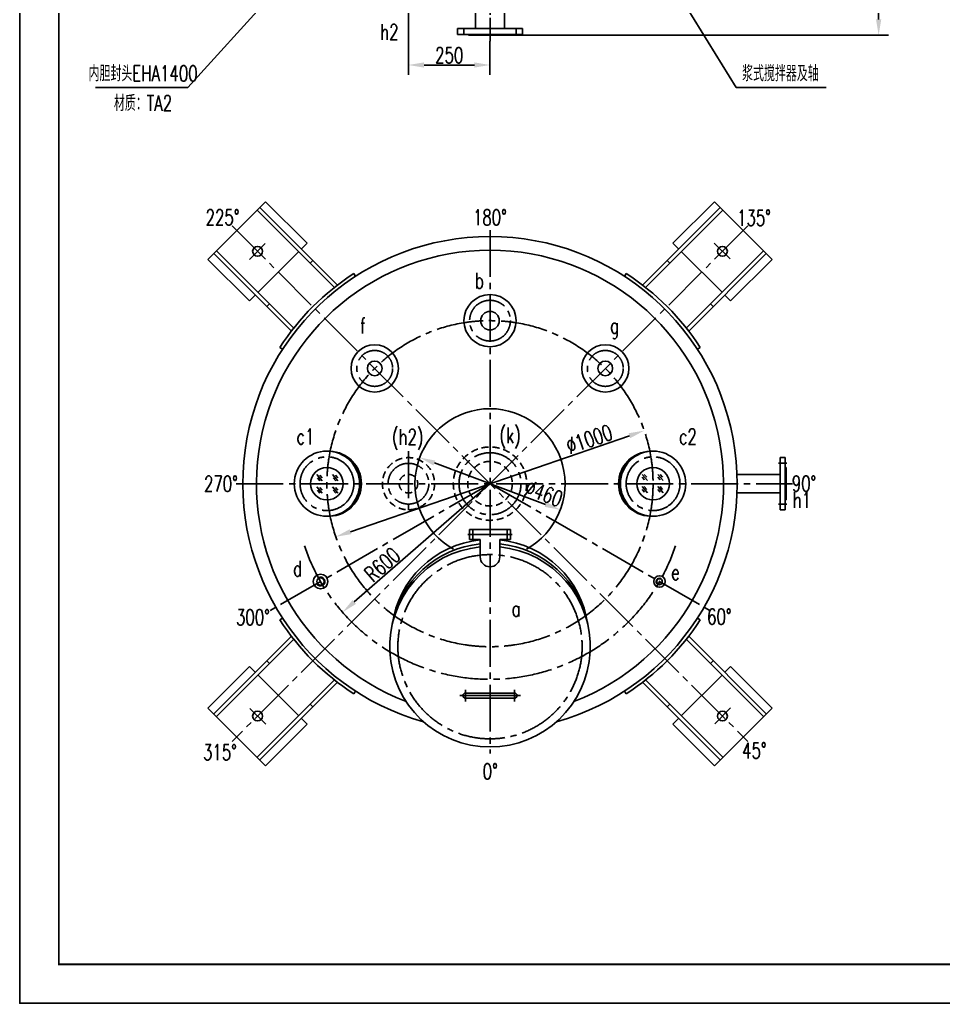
# Model space of a CAD drawing. Header units: millimetres. Extents: x -609 to 19506, y -219 to 17861.
# Drawn here: x 5438 to 8270, y 0 to 3017 of the extents above; entities that cross this region are included whole.
import ezdxf
from ezdxf.enums import TextEntityAlignment as Align

# ---------------------------------------------------------------- set-up
doc = ezdxf.new("R2010")
doc.units = ezdxf.units.MM
doc.header["$LTSCALE"] = 120
doc.header["$PDMODE"] = 3
for name, pattern in [('CENT1', [3.35, 2.4, -0.3, 0.35, -0.3]), ('CENT2', [0.82, 0.6, -0.07, 0.08, -0.07]), ('CENTER', [1.66, 1.2, -0.15, 0.16, -0.15]), ('HIDDEN', [0.28, 0.18, -0.1])]:
    doc.linetypes.add(name, pattern=pattern)
for name, color, linetype in [('3', 6, 'Continuous'), ('4', 5, 'Continuous'), ('A', 2, 'Continuous'), ('B', 7, 'Continuous'), ('C', 1, 'CENTER'), ('C1', 1, 'CENT1'), ('C2', 1, 'CENT2'), ('E', 3, 'HIDDEN')]:
    doc.layers.add(name, color=color, linetype=linetype)
doc.styles.add('HZ', font='txt', dxfattribs={"width": 0.7, "bigfont": 'hztxt'})
doc.dimstyles.new('ISO-25', dxfattribs={"dimtxt": 2.5, "dimasz": 2.5, "dimexe": 1.25, "dimexo": 0.625, "dimtad": 1, "dimdsep": 46, "dimtxsty": 'Standard', "dimcen": 2.5, "dimadec": 0, "dimazin": 0, "dimtfac": 1, "dimtmove": 0, "dimatfit": 3, "dimfxl": 0, "dimarcsym": 0})

# ---------------------------------------------------------------- blocks, each defined once
blk = doc.blocks.new('*D85')
at = {"layer": 'B', "color": 0, "lineweight": -2}
for p, q in [((6630.2, 3012.7), (6630.2, 2847.7)), ((6880.2, 2950.7), (6880.2, 2847.7)), ((6678.2, 2877.7), (6832.2, 2877.7))]:
    blk.add_line(p, q, dxfattribs=at)
at = {"layer": 'B', "color": 0}
for points in [[(6678.2, 2885.7), (6678.2, 2869.7), (6630.2, 2877.7)], [(6832.2, 2885.7), (6832.2, 2869.7), (6880.2, 2877.7)]]:
    blk.add_solid(points, dxfattribs=at)
at = {"layer": 'Defpoints', "color": 0}
for p in [(6630.2, 3012.7), (6880.2, 2950.7), (6880.2, 2877.7)]:
    blk.add_point(p, dxfattribs=at)
at = {"layer": 'B', "color": 0, "insert": (6755.2, 2907.7), "char_height": 48, "attachment_point": 5, "style": 'HZ'}
blk.add_mtext('250', dxfattribs=at)
blk = doc.blocks.new('*D51')
at = {"layer": 'B', "color": 0, "lineweight": -2}
for p, q in [((6970.9, 6659), (8101.8, 6659)), ((8071.8, 6611), (8071.8, 3017.4)), ((6946.2, 2969.4), (8101.8, 2969.4))]:
    blk.add_line(p, q, dxfattribs=at)
at = {"layer": 'B', "color": 0}
for points in [[(8063.8, 6611), (8079.8, 6611), (8071.8, 6659)], [(8063.8, 3017.4), (8079.8, 3017.4), (8071.8, 2969.4)]]:
    blk.add_solid(points, dxfattribs=at)
at = {"layer": 'Defpoints', "color": 0}
for p in [(6970.9, 6659), (6946.2, 2969.4), (8071.8, 2969.4)]:
    blk.add_point(p, dxfattribs=at)
at = {"layer": 'B', "color": 0, "insert": (8041.8, 4334.4), "char_height": 48, "attachment_point": 5, "rotation": 90, "style": 'HZ'}
blk.add_mtext('~3975', dxfattribs=at)
blk = doc.blocks.new('*D67')
at = {"layer": 'B', "color": 0, "lineweight": -2}
blk.add_line((6709.7, 1657.1), (7050.8, 1530.1), dxfattribs=at)
at = {"layer": 'B', "color": 0}
for points in [[(6712.5, 1664.6), (6706.9, 1649.6), (6664.7, 1673.9)], [(7053.6, 1537.6), (7048, 1522.6), (7095.8, 1513.4)]]:
    blk.add_solid(points, dxfattribs=at)
at = {"layer": 'Defpoints', "color": 0}
for p in [(6664.7, 1673.9), (7095.8, 1513.4)]:
    blk.add_point(p, dxfattribs=at)
at = {"layer": 'B', "color": 0, "insert": (7045.6, 1564.1), "char_height": 48, "attachment_point": 5, "rotation": 339.5775, "style": 'HZ'}
blk.add_mtext('∅460', dxfattribs=at)
blk = doc.blocks.new('*D68')
at = {"layer": 'B', "color": 0, "lineweight": -2}
blk.add_line((6452.8, 1446.5), (7307.6, 1740.7), dxfattribs=at)
at = {"layer": 'B', "color": 0}
for points in [[(7305, 1748.3), (7310.2, 1733.2), (7353, 1756.4)], [(6450.2, 1454.1), (6455.4, 1439), (6407.5, 1430.9)]]:
    blk.add_solid(points, dxfattribs=at)
at = {"layer": 'Defpoints', "color": 0}
for p in [(7353, 1756.4), (6407.5, 1430.9)]:
    blk.add_point(p, dxfattribs=at)
at = {"layer": 'B', "color": 0, "insert": (7184.4, 1730.1), "char_height": 48, "attachment_point": 5, "rotation": 18.9933, "style": 'HZ'}
blk.add_mtext('∅1000', dxfattribs=at)
blk = doc.blocks.new('*D69')
at = {"layer": 'B', "color": 0, "lineweight": -2}
blk.add_line((6880.2, 1593.6), (6464.2, 1230.9), dxfattribs=at)
at = {"layer": 'B', "color": 0}
blk.add_solid([(6458.9, 1236.9), (6469.4, 1224.8), (6428, 1199.3)], dxfattribs=at)
at = {"layer": 'Defpoints', "color": 0}
for p in [(6880.2, 1593.6), (6428, 1199.3)]:
    blk.add_point(p, dxfattribs=at)
at = {"layer": 'B', "color": 0, "insert": (6550.2, 1345.6), "char_height": 48, "attachment_point": 5, "rotation": 41.0874, "style": 'HZ'}
blk.add_mtext('R600', dxfattribs=at)

msp = doc.modelspace()

# ---------------------------------------------------------------- linework, layer by layer
at = {"layer": '3'}
msp.add_lwpolyline([(5438.137, 7128), (5438.137, 0), (10478.137, 0), (10478.137, 7128)], close=True, dxfattribs=at)
at = {"layer": '4', "const_width": 6}
msp.add_lwpolyline([(5558.137, 7008), (5558.137, 120), (10358.137, 120), (10358.137, 7008)], close=True, dxfattribs=at)
at = {"layer": 'A'}
for p, q in [((6835.733, 2989.392), (6835.733, 3199.392)), ((6924.733, 2989.392), (6924.733, 3199.392)), ((6780.233, 2971.392), (6780.233, 2989.392)), ((6780.233, 2989.392), (6980.233, 2989.392)), ((6980.233, 2971.392), (6980.233, 2989.392)), ((6780.233, 2971.392), (6980.233, 2971.392)), ((6814.233, 2969.392), (6814.233, 2971.392)), ((6814.233, 2969.392), (6946.233, 2969.392)), ((6946.233, 2969.392), (6946.233, 2971.392)), ((6015.442, 2281.653), (6192.218, 2458.429)), ((6192.218, 2458.429), (6319.497, 2331.15)), ((7568.248, 2458.429), (7440.969, 2331.15)), ((7568.248, 2458.429), (7745.025, 2281.653)), ((6166.055, 2432.266), (6402.977, 2195.344)), ((6174.541, 2440.752), (6412.509, 2202.783)), ((7585.926, 2440.752), (7347.957, 2202.783)), ((7594.411, 2432.266), (7357.489, 2195.344)), ((6301.82, 2313.472), (6319.497, 2331.15)), ((7440.969, 2331.15), (7458.646, 2313.472)), ((6033.119, 2299.33), (6271.088, 2061.362)), ((6041.604, 2307.816), (6278.526, 2070.894)), ((6168.884, 2180.536), (6293.334, 2304.987)), ((7467.132, 2304.987), (7591.583, 2180.536)), ((7718.862, 2307.816), (7481.94, 2070.894)), ((7727.347, 2299.33), (7489.379, 2061.362)), ((6015.442, 2281.653), (6142.721, 2154.373)), ((6328.69, 2269.632), (6337.175, 2278.117)), ((7423.291, 2278.117), (7431.776, 2269.632)), ((7745.025, 2281.653), (7617.745, 2154.373)), ((6462.228, 2237.917), (6467.671, 2229.528)), ((7298.238, 2237.917), (7292.795, 2229.528)), ((6142.721, 2154.373), (6160.398, 2172.051)), ((7600.068, 2172.051), (7617.745, 2154.373)), ((6195.754, 2136.696), (6204.239, 2145.181)), ((7556.227, 2145.181), (7564.712, 2136.696)), ((6235.954, 2011.643), (6244.343, 2006.2)), ((7524.512, 2011.643), (7516.123, 2006.2)), ((7770.233, 1673.638), (7770.233, 1513.638)), ((7785.233, 1673.638), (7770.233, 1673.638)), ((7785.233, 1513.638), (7785.233, 1673.638)), ((7788.233, 1643.638), (7785.233, 1643.638)), ((7788.233, 1643.638), (7788.233, 1543.638)), ((7770.233, 1622.138), (7637.697, 1622.138)), ((7770.233, 1565.138), (7637.697, 1565.138)), ((7788.233, 1543.638), (7785.233, 1543.638)), ((7785.233, 1513.638), (7770.233, 1513.638)), ((6817.866, 1452.997), (6817.866, 1422.997)), ((6817.866, 1452.997), (6942.6, 1452.997)), ((6827.866, 1452.997), (6827.866, 1422.997)), ((6932.6, 1452.997), (6932.6, 1422.997)), ((6942.6, 1452.997), (6942.6, 1422.997)), ((6817.866, 1422.997), (6850.233, 1422.997)), ((6850.233, 1422.997), (6850.233, 1368.82)), ((6910.233, 1422.997), (6910.233, 1368.82)), ((6910.233, 1422.997), (6942.6, 1422.997)), ((6235.954, 1175.633), (6244.343, 1181.075)), ((7524.512, 1175.633), (7516.123, 1181.075)), ((6033.119, 887.945), (6271.088, 1125.914)), ((6041.604, 879.46), (6278.526, 1116.382)), ((7718.862, 879.46), (7481.94, 1116.382)), ((7727.347, 887.945), (7489.379, 1125.914)), ((6015.442, 905.623), (6142.721, 1032.902)), ((6160.398, 1015.224), (6142.721, 1032.902)), ((6204.239, 1042.094), (6195.754, 1050.58)), ((7564.712, 1050.58), (7556.227, 1042.094)), ((7617.745, 1032.902), (7600.068, 1015.224)), ((7745.025, 905.623), (7617.745, 1032.902)), ((6293.334, 882.288), (6168.884, 1006.739)), ((7591.583, 1006.739), (7467.132, 882.288)), ((6166.055, 755.009), (6402.977, 991.931)), ((6174.541, 746.524), (6412.509, 984.492)), ((7585.926, 746.524), (7347.957, 984.492)), ((7594.411, 755.009), (7357.489, 991.931)), ((6462.228, 949.358), (6467.671, 957.747)), ((6805.233, 951.638), (6955.233, 951.638)), ((6805.233, 935.638), (6955.233, 935.638)), ((7298.238, 949.358), (7292.795, 957.747)), ((6192.218, 728.846), (6015.442, 905.623)), ((6337.175, 909.158), (6328.69, 917.644)), ((7431.776, 917.644), (7423.291, 909.158)), ((7745.025, 905.623), (7568.248, 728.846)), ((6192.218, 728.846), (6319.497, 856.125)), ((6319.497, 856.125), (6301.82, 873.803)), ((7458.646, 873.803), (7440.969, 856.125)), ((7568.248, 728.846), (7440.969, 856.125))]:
    msp.add_line(p, q, dxfattribs=at)
for centre, radius in [((6167.469, 2306.401), 15), ((7592.997, 2306.401), 15), ((6880.233, 2093.638), 80), ((6880.233, 2093.638), 28.5), ((6526.68, 1947.191), 72.5), ((7233.787, 1947.191), 72.5), ((6526.68, 1947.191), 22.5), ((7233.787, 1947.191), 22.5), ((6380.233, 1593.638), 100), ((7380.233, 1593.638), 100), ((6380.233, 1593.638), 50), ((7380.233, 1593.638), 50), ((6360.618, 1293.638), 22.5), ((6360.618, 1293.638), 11.5), ((7399.848, 1293.638), 17.5), ((7399.848, 1293.638), 8.5), ((6167.469, 880.874), 15), ((7592.997, 880.874), 15)]:
    msp.add_circle(centre, radius, dxfattribs=at)
for centre, radius, start, end in [((6880.233, 1593.638), 758, 285.619516, 254.380484), ((6880.233, 1593.638), 716, 291.076643, 248.923357), ((6880.233, 1593.638), 768, 122.975301, 147.024699), ((6880.233, 1593.638), 768, 32.975301, 57.024699), ((6880.233, 1593.638), 230, 299.059956, 240.940044), ((6386.468, 1593.638), 99.627, 271.642722, 88.357278), ((6383.193, 1593.638), 99.774, 273.52289, 86.47711), ((7373.998, 1593.638), 99.627, 91.642722, 268.357278), ((7377.273, 1593.638), 99.774, 93.52289, 266.47711), ((6880.233, 1119.697), 302.845, 95.685073, 172.1275), ((6880.233, 1119.697), 302.845, 7.8725, 84.314927), ((6880.233, 1093.638), 307.5, 95.598738, 84.401262), ((6880.233, 1105.066), 305.194, 95.641184, 169.405432), ((6880.233, 1105.066), 305.194, 10.594568, 84.358816), ((6880.233, 1368.82), 30, 180, 0), ((6880.233, 1593.638), 768, 212.975301, 237.024699), ((6880.233, 1593.638), 768, 302.975301, 327.024699), ((6805.233, 943.638), 8, 90, 270), ((6955.233, 943.638), 8, 270, 90)]:
    msp.add_arc(centre, radius, start, end, dxfattribs=at)
at = {"layer": 'B'}
for p, q in [((7634.772, 2808.595), (7180.233, 3546.208)), ((6394.583, 3296.247), (5953.838, 2808.595)), ((5953.838, 2808.595), (5670.489, 2808.595)), ((7910.69, 2808.595), (7634.772, 2808.595)), ((6365.967, 1602.663), (6349.277, 1621.512)), ((6358.937, 1602.715), (6350.84, 1611.841)), ((6365.306, 1611.757), (6358.366, 1619.859)), ((6414.078, 1602.663), (6397.389, 1621.512)), ((6407.049, 1602.715), (6398.951, 1611.841)), ((6413.418, 1611.757), (6406.477, 1619.859)), ((7346.388, 1622.33), (7363.077, 1603.482)), ((7347.049, 1613.237), (7353.989, 1605.135)), ((7353.418, 1622.278), (7361.515, 1613.153)), ((7394.5, 1622.33), (7411.189, 1603.482)), ((7395.16, 1613.237), (7402.101, 1605.135)), ((7401.529, 1622.278), (7409.627, 1613.153)), ((6365.967, 1564.945), (6349.277, 1583.794)), ((6358.937, 1564.997), (6350.84, 1574.122)), ((6365.306, 1574.039), (6358.366, 1582.14)), ((6414.078, 1564.945), (6397.389, 1583.794)), ((6407.049, 1564.997), (6398.951, 1574.122)), ((6413.418, 1574.039), (6406.477, 1582.14)), ((7346.388, 1584.612), (7363.077, 1565.763)), ((7347.049, 1575.518), (7353.989, 1567.417)), ((7353.418, 1584.56), (7361.515, 1575.435)), ((7394.5, 1584.612), (7411.189, 1565.763)), ((7395.16, 1575.518), (7402.101, 1567.417)), ((7401.529, 1584.56), (7409.627, 1575.435))]:
    msp.add_line(p, q, dxfattribs=at)
for centre, radius, start, end in [((6360.618, 1293.638), 13.5, 210, 119.355409), ((7399.848, 1293.638), 10, 60.47747, 330)]:
    msp.add_arc(centre, radius, start, end, dxfattribs=at)
at = {"layer": 'C'}
for p, q in [((6630.233, 3012.715), (6630.233, 3190.715)), ((6089.688, 2384.183), (7670.778, 803.092)), ((7670.778, 2384.183), (6089.688, 803.092)), ((6880.233, 2371.638), (6880.233, 766.138)), ((6630.233, 1693.638), (6630.233, 1493.638)), ((7790.233, 1656.138), (7765.233, 1656.138)), ((6102.233, 1593.638), (7808.233, 1593.638)), ((6880.233, 1593.638), (6206.465, 1204.638)), ((6880.233, 1593.638), (7554.001, 1204.638)), ((7790.233, 1531.138), (7765.233, 1531.138))]:
    msp.add_line(p, q, dxfattribs=at)
for centre, radius in [((6880.233, 2093.638), 62.5), ((6880.233, 1593.638), 500), ((6526.68, 1947.191), 55), ((7233.787, 1947.191), 55), ((6380.233, 1593.638), 82.5), ((6880.233, 1593.638), 95), ((7380.233, 1593.638), 82.5), ((6630.233, 1593.638), 62.5), ((6880.233, 1093.638), 282.5)]:
    msp.add_circle(centre, radius, dxfattribs=at)
msp.add_arc((6880.233, 1593.638), 600, 198.491005, 341.508995, dxfattribs=at)
at = {"layer": 'C1'}
for p, q in [((6142.478, 2281.41), (6190.991, 2329.923)), ((7568.006, 2331.392), (7616.518, 2282.88)), ((6812.08, 1438.115), (6948.386, 1438.115)), ((6787.233, 943.638), (6973.233, 943.638)), ((6805.233, 961.638), (6805.233, 925.638)), ((6955.233, 961.638), (6955.233, 925.638)), ((7617.988, 905.865), (7569.475, 857.353)), ((6192.46, 855.883), (6143.948, 904.395))]:
    msp.add_line(p, q, dxfattribs=at)
at = {"layer": 'C2'}
for p, q in [((6880.233, 2950.687), (6880.233, 3199.392)), ((6800.233, 2969.392), (6800.233, 2991.392)), ((6960.233, 2969.392), (6960.233, 2991.392))]:
    msp.add_line(p, q, dxfattribs=at)
at = {"layer": 'E'}
for centre, radius in [((6880.233, 1593.638), 112.5), ((6630.233, 1593.638), 80), ((6880.233, 1593.638), 68.5), ((6630.233, 1593.638), 28.5)]:
    msp.add_circle(centre, radius, dxfattribs=at)

# ---------------------------------------------------------------- texts
at = {"layer": 'B', "style": 'HZ', "width": 0.7}
for s, p in [('h2', (6571.75, 2954.63)), ('225%%D', (6060.068, 2386.418)), ('180%%D', (6879.787, 2386.172)), ('135%%D', (7689.639, 2384.96)), ('b', (6848.117, 2192.529)), ('f', (6490.809, 2054.393)), ('g', (7262.348, 2054.393)), ('c1', (6314.348, 1714.129)), ('(h2)', (6628.179, 1713.117)), ('(k)', (6942.148, 1718.02)), ('c2', (7487, 1714.129)), ('270%%D', (6055.102, 1569.241)), ('90%%D', (7843.022, 1570.141)), ('h1', (7836.671, 1519.679)), ('d', (6290.35, 1309.289)), ('e', (7448.74, 1298.029)), ('300%%D', (6153.35, 1159.894)), ('a', (6960.304, 1186.386)), ('60%%D', (7583.315, 1161.593)), ('315%%D', (6052.192, 746.162)), ('45%%D', (7690.769, 751.348)), ('0%%D', (6880.992, 687.08))]:
    msp.add_text(s, height=48, dxfattribs=at).set_placement(p, align=Align.CENTER)
at = {"layer": 'B', "char_height": 48, "attachment_point": 5, "style": 'HZ'}
for s, insert in [('内胆封头EHA1400', (5816.472, 2851.694)), ('浆式搅拌器及轴', (7770.694, 2851.694)), ('材质：TA2', (5816.472, 2760.673))]:
    msp.add_mtext(s, dxfattribs=dict(at, insert=insert))

# ---------------------------------------------------------------- dimensions: what is measured, and where the dimension line sits
at = {"layer": 'B'}
dim = msp.add_linear_dim(base=(8071.798, 2969.392), p1=(6970.858, 6658.96), p2=(6946.233, 2969.392), angle=90, text='~3975', dimstyle='ISO-25', override={"dimtxt": 48, "dimasz": 48, "dimexe": 30, "dimexo": 0, "dimgap": 6, "dimtxsty": 'HZ', "dimcen": 24}, dxfattribs=at)
dim.commit()
dim.dimension.update_dxf_attribs({"geometry": '*D51', "text_midpoint": (8071.798, 4334.392), "dimtype": 160})
dim = msp.add_linear_dim(base=(6880.233, 2877.655), p1=(6630.233, 3012.715), p2=(6880.233, 2950.687), dimstyle='ISO-25', override={"dimtxt": 48, "dimasz": 48, "dimexe": 30, "dimexo": 0, "dimgap": 6, "dimtxsty": 'HZ', "dimcen": 24}, dxfattribs=at)
dim.commit()
dim.dimension.update_dxf_attribs({"geometry": '*D85', "text_midpoint": (6755.233, 2907.655)})
for p1, p2, picture, middle in [((6407.455, 1430.909), (7353.011, 1756.367), '*D68', (7194.183, 1701.698)), ((6664.69, 1673.894), (7095.776, 1513.382), '*D67', (7035.104, 1535.973))]:
    dim = msp.add_diameter_dim_2p(p1=p1, p2=p2, dimstyle='ISO-25', override={"dimtxt": 48, "dimasz": 48, "dimexe": 30, "dimexo": 0, "dimgap": 6, "dimtxsty": 'HZ', "dimcen": 24, "dimatfit": 2}, dxfattribs=at)
    dim.commit()
    dim.dimension.update_dxf_attribs({"geometry": picture, "text_midpoint": middle, "dimtype": 163})
dim = msp.add_radius_dim(center=(6880.233, 1593.638), mpoint=(6428.009, 1199.312), dimstyle='ISO-25', override={"dimtxt": 48, "dimasz": 48, "dimexe": 30, "dimexo": 0, "dimgap": 6, "dimtxsty": 'HZ', "dimcen": 24, "dimatfit": 2}, dxfattribs=at)
dim.commit()
dim.dimension.update_dxf_attribs({"geometry": '*D69', "text_midpoint": (6569.889, 1323.027), "dimtype": 164})

doc.saveas('drawing.dxf')
